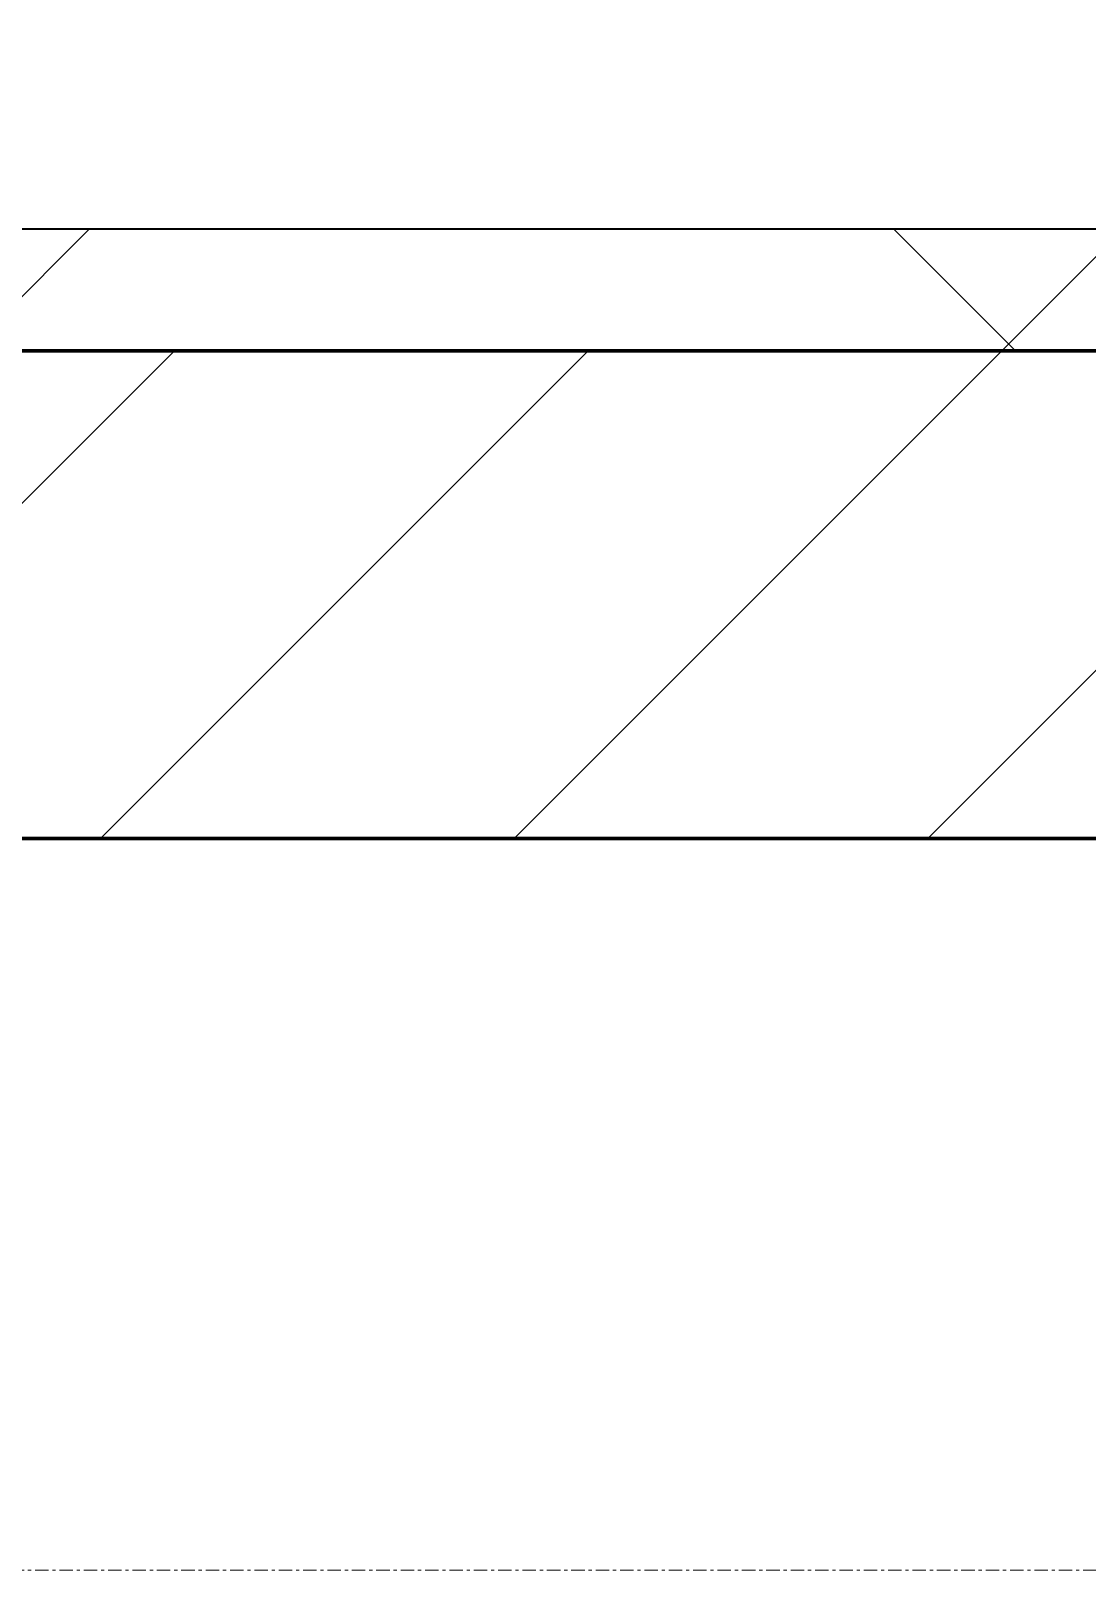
# Model space of a CAD drawing. Header units: millimetres. Extents: x -853432 to -773672, y -18171 to 22484.
# Drawn here: x -782320 to -781886, y -4321 to -3690 of the extents above; entities that cross this region are included whole.
import ezdxf
from ezdxf.xclip import XClip

# ---------------------------------------------------------------- set-up
doc = ezdxf.new("R2010")
doc.units = ezdxf.units.MM
doc.header["$XCLIPFRAME"] = 0
doc.linetypes.add('DPA_Grid _ Level 100', pattern=[10, 5.5, -1.6, 1.3, -1.6])
for name, color, linetype, lineweight in [('A-GLAZ-CURT', 2, 'Continuous', 9), ('A-WALL', 5, 'Continuous', 35), ('A-WALL-FNSH', 2, 'Continuous', 35), ('A-WALL-PATT', 1, 'Continuous', 35), ('S-GRID', 251, 'Continuous', 9)]:
    doc.layers.add(name, color=color, linetype=linetype, lineweight=lineweight)
doc.layers.add('A11_ALU.SOLID SHEET', color=2, linetype='Continuous')

# ---------------------------------------------------------------- blocks, each defined once
blk = doc.blocks.new('*U2464')
at = {"layer": 'S-GRID', "linetype": 'DPA_Grid _ Level 100'}
blk.add_line((57000, -7900), (-16649.52, -7900), dxfattribs=at)
blk = doc.blocks.new('PPLS-PP19_Custom Tile Pattern - Custom Tile Pattern-V174-4251-01 ENLARGED CONCOURSE LEVEL - REFLECTED CEILING PLAN - SHEET 2')
at = {"layer": 'A-GLAZ-CURT'}
for p, q in [((-300, 0), (300, 0)), ((300, 0), (-300, 0)), ((195.99, 0), (213.31, 0)), ((213.31, 0), (195.99, 0)), ((230.06, 0), (300, 0)), ((-300, -50), (300, -50)), ((300, -50), (-300, -50))]:
    blk.add_line(p, q, dxfattribs=at)
for points, knots in [([(168.37, 0), (167.68, 0), (162.47, 0), (147.02, 0), (109.77, 0), (76.86, 0), (57.82, 0), (46.51, 0), (41.18, 0), (36.02, 0), (35.54, 0), (35.54, 0)], [-543.375029, -543.375029, -543.375029, -543.375029, -530.793311, -458.593899, -401.860199, -357.622665, -341.267687, -334.000314, -326.15566, -319.318397, -317.489778, -317.489778, -317.489778, -317.489778]), ([(94.4, 0), (94.4, 0), (94.64, 0), (99.11, 0), (108.97, 0), (120.79, 0), (139.94, 0), (163.31, 0), (185.23, 0), (193.62, 0), (194.69, 0), (194.79, 0)], [-2348.345796, -2348.345796, -2348.345796, -2348.345796, -2310.419338, -2233.599744, -2052.234781, -1843.028543, -1530.39897, -1095.004608, -529.74427, -295.064701, -265.121568, -265.121568, -265.121568, -265.121568]), ([(128.58, 0), (128.8, 0), (130.16, 0), (139.26, 0), (152.67, 0), (161.24, 0), (162.19, 0), (162.75, 0)], [-633.326174, -633.326174, -633.326174, -633.326174, -627.736123, -618.981161, -602.094757, -592.980799, -581.414464, -581.414464, -581.414464, -581.414464]), ([(193.8, 0), (193.33, 0), (190.11, 0), (183.13, 0), (171, 0), (161.95, 0), (161.28, 0), (158.35, 0), (157.85, 0), (157.77, 0)], [-11665.349007, -11665.349007, -11665.349007, -11665.349007, -11565.880756, -11105.624034, -10839.086983, -10768.332124, -10666.779182, -10580.760289, -10550.278881, -10550.278881, -10550.278881, -10550.278881]), ([(300, 0), (286.53, 0), (254.22, 0), (207.11, 0), (177.41, 0), (159.34, 0), (158.33, 0), (158.3, 0)], [-285.253232, -285.253232, -285.253232, -285.253232, -244.693688, -187.987675, -143.776725, -129.632772, -123.352749, -123.352749, -123.352749, -123.352749]), ([(159.07, 0), (159.13, 0), (160.84, 0), (165.21, 0), (174.15, 0), (185.98, 0), (208.82, 0), (219.42, 0), (230.06, 0)], [-115.643202, -115.643202, -115.643202, -115.643202, -114.681583, -87.660824, -65.295536, -41.623857, -24.459831, 0, 0, 0, 0]), ([(162.75, 0), (165.4, 0), (170.91, 0), (172.61, 0), (172.61, 0)], [-111.264224, -111.264224, -111.264224, -111.264224, -56.742688, -19.085662, -19.085662, -19.085662, -19.085662]), ([(247.1, 0), (246.76, 0), (245.04, 0), (238.34, 0), (226.56, 0), (221.1, 0), (200.27, 0), (182.99, 0), (174.27, 0), (169.67, 0), (168.99, 0)], [-9649.085549, -9649.085549, -9649.085549, -9649.085549, -9581.591397, -9406.094246, -9221.510254, -9016.44624, -8717.832359, -8253.978395, -8152.463617, -8069.855175, -8069.855175, -8069.855175, -8069.855175]), ([(215.22, 0), (214.62, 0), (210.55, 0), (203.98, 0), (187.54, 0), (175.3, 0), (169.49, 0)], [-203.825446, -203.825446, -203.825446, -203.825446, -198.527383, -184.406837, -162.427601, -142.916156, -142.916156, -142.916156, -142.916156]), ([(171.51, 0), (176.48, 0), (193.23, 0), (201.73, 0), (208.81, 0), (213.9, 0), (241.96, 0), (266.73, 0), (281.71, 0), (291.71, 0), (296.52, 0), (297.86, 0), (298.09, 0)], [-7971.819559, -7971.819559, -7971.819559, -7971.819559, -7784.112253, -7606.717214, -7289.299508, -7042.621073, -6582.165592, -6068.460911, -5766.029927, -5566.724884, -5280.360606, -5199.253518, -5199.253518, -5199.253518, -5199.253518]), ([(172.07, 0), (177.66, 0), (187.87, 0), (201.08, 0), (207.47, 0), (213.96, 0), (215.11, 0)], [-255.364076, -255.364076, -255.364076, -255.364076, -237.955587, -223.92608, -215.862851, -208.75215, -208.75215, -208.75215, -208.75215]), ([(257.56, 0), (245.83, 0), (229.23, 0), (219.94, 0), (219.02, 0)], [-11785.691348, -11785.691348, -11785.691348, -11785.691348, -11162.864862, -10856.732305, -10856.732305, -10856.732305, -10856.732305]), ([(219.9, 0), (220.86, 0), (227.84, 0), (242.06, 0), (246.54, 0), (246.96, 0)], [-10670.940496, -10670.940496, -10670.940496, -10670.940496, -10511.382485, -9925.173265, -9834.877357, -9834.877357, -9834.877357, -9834.877357]), ([(300, 0), (288.22, 0), (274.05, 0), (260, 0), (257.83, 0)], [-12528.858583, -12528.858583, -12528.858583, -12528.858583, -11905.454923, -11790.433526, -11790.433526, -11790.433526, -11790.433526]), ([(284.76, 0), (284.76, 0), (285.09, 0), (287.47, 0), (293.59, 0), (297.76, 0), (300, 0)], [-4110.630118, -4110.630118, -4110.630118, -4110.630118, -4053.389046, -3959.664717, -3862.421465, -3746.95702, -3746.95702, -3746.95702, -3746.95702]), ([(297.38, 0), (295.84, 0), (291.62, 0), (285.38, 0), (284.87, 0)], [-4803.172655, -4803.172655, -4803.172655, -4803.172655, -4358.271401, -4143.037883, -4143.037883, -4143.037883, -4143.037883])]:
    blk.add_open_spline(points, degree=3, knots=knots, dxfattribs=at)
for points in [[(168.74, 0), (168.74, 0), (169.81, 0), (171.51, 0)], [(195.11, 0), (194.91, 0), (194.44, 0), (193.8, 0)]]:
    blk.add_open_spline(points, degree=3, dxfattribs=at)
blk = doc.blocks.new('PPLS-PP19_Custom Tile Pattern - Custom Tile Pattern-V175-4251-01 ENLARGED CONCOURSE LEVEL - REFLECTED CEILING PLAN - SHEET 2')
at = {"layer": 'A-GLAZ-CURT'}
for p, q in [((-300, 0), (300, 0)), ((300, 0), (-300, 0)), ((-293.07, 0), (-275.75, 0)), ((-275.75, 0), (-293.07, 0)), ((-222.32, 0), (-205, 0)), ((-205, 0), (-222.32, 0)), ((-300, -50), (300, -50)), ((300, -50), (-300, -50))]:
    blk.add_line(p, q, dxfattribs=at)
at = {"layer": 'A-GLAZ-CURT', "flags": 128}
for points in [[(-300, 0), (-291.56, 0), (-283.3, 0), (-275.2, 0), (-267.26, 0), (-259.45, 0), (-251.77, 0), (-244.2, 0), (-236.74, 0), (-229.36, 0), (-222.06, 0), (-214.83, 0), (-207.71, 0), (-200.76, 0), (-194.02, 0), (-187.54, 0), (-181.38, 0), (-175.58, 0), (-170.25, 0), (-165.64, 0), (-162.01, 0), (-159.53, 0), (-157.46, 0), (-154.52, 0), (-149.42, 0), (-141.84, 0), (-132.81, 0), (-126.08, 0)], [(-125.17, 0), (-128.55, 0), (-134.16, 0), (-140.03, 0), (-145.5, 0), (-150.63, 0), (-155.53, 0), (-160.27, 0), (-164.95, 0), (-169.65, 0), (-174.47, 0), (-179.49, 0), (-184.81, 0), (-190.44, 0), (-196.37, 0), (-202.58, 0), (-209.04, 0), (-215.73, 0), (-222.63, 0), (-229.72, 0), (-236.97, 0), (-244.39, 0), (-251.96, 0), (-259.67, 0), (-267.51, 0), (-275.48, 0), (-283.55, 0), (-291.73, 0), (-300, 0)]]:
    blk.add_lwpolyline(points, dxfattribs=at)
at = {"layer": 'A-GLAZ-CURT'}
for points, knots in [([(-300, 0), (-284.65, 0), (-236.57, 0), (-174.61, 0), (-129.95, 0), (-110.8, 0), (-99.5, 0), (-91.46, 0)], [-5323.127839, -5323.127839, -5323.127839, -5323.127839, -4502.809032, -2700.551212, -1002.059161, -460.363443, 0, 0, 0, 0]), ([(-204.28, 0), (-207.54, 0), (-231.53, 0), (-262.56, 0), (-294.48, 0), (-300, 0)], [-15355.60148, -15355.60148, -15355.60148, -15355.60148, -15131.813646, -13729.592194, -13439.944408, -13439.944408, -13439.944408, -13439.944408]), ([(-137.88, 0), (-140.56, 0), (-147.66, 0), (-147.69, 0), (-158.72, 0), (-174.02, 0), (-185.59, 0), (-209.77, 0), (-232.01, 0), (-255.22, 0), (-262.59, 0), (-264.9, 0), (-265.4, 0)], [-3187.727384, -3187.727384, -3187.727384, -3187.727384, -2919.378265, -2477.344047, -2237.412286, -2029.680487, -1755.085331, -1400.429864, -858.079193, -543.655514, -208.940337, 0, 0, 0, 0]), ([(-258.6, 0), (-257.91, 0), (-254.26, 0), (-241.25, 0), (-225.99, 0), (-213.43, 0), (-207.06, 0), (-204.3, 0)], [-5722.54675, -5722.54675, -5722.54675, -5722.54675, -5657.471696, -5413.335975, -5017.494783, -4832.723979, -4685.575192, -4685.575192, -4685.575192, -4685.575192]), ([(-135.82, 0), (-137.15, 0), (-139.92, 0), (-149.31, 0), (-162.01, 0), (-177.91, 0), (-199.46, 0), (-216.65, 0), (-231.26, 0), (-233.46, 0), (-234, 0)], [-2617.829187, -2617.829187, -2617.829187, -2617.829187, -2418.507304, -2308.929706, -2113.765672, -1763.376603, -1422.553702, -978.033455, -846.069444, -682.911962, -682.911962, -682.911962, -682.911962]), ([(-233.49, 0), (-233.44, 0), (-232.38, 0), (-230.74, 0), (-225.3, 0), (-223.63, 0)], [-455.274641, -455.274641, -455.274641, -455.274641, -440.605512, -119.536984, 0, 0, 0, 0]), ([(-223.63, 0), (-219.39, 0), (-206.17, 0), (-188.58, 0), (-169.02, 0), (-152.21, 0), (-140.61, 0), (-135.7, 0)], [-5463.295695, -5463.295695, -5463.295695, -5463.295695, -5161.076232, -4739.070012, -4465.409639, -4149.119819, -3844.541415, -3844.541415, -3844.541415, -3844.541415]), ([(-204.28, 0), (-203.92, 0), (-197.65, 0), (-185.8, 0), (-171.77, 0), (-158.7, 0), (-157.22, 0)], [-4685.331511, -4685.331511, -4685.331511, -4685.331511, -4666.091899, -4349.945572, -4000.813434, -3840.635403, -3840.635403, -3840.635403, -3840.635403]), ([(-152.35, 0), (-151.03, 0), (-147.71, 0), (-143.57, 0), (-138.62, 0)], [-3494.978217, -3494.978217, -3494.978217, -3494.978217, -3371.022232, -3227.460399, -3227.460399, -3227.460399, -3227.460399]), ([(-118.78, 0), (-121.86, 0), (-126.28, 0), (-136.96, 0), (-147.46, 0), (-150.03, 0), (-150.57, 0)], [-5938.474035, -5938.474035, -5938.474035, -5938.474035, -5700.061948, -5508.838257, -5298.784692, -5196.16478, -5196.16478, -5196.16478, -5196.16478]), ([(-150.34, 0), (-150.07, 0), (-147.75, 0), (-142.6, 0), (-127.26, 0), (-107.3, 0), (-90.42, 0), (-75.26, 0), (-68.41, 0), (-65.12, 0), (-63.63, 0)], [-4948.728362, -4948.728362, -4948.728362, -4948.728362, -4883.323924, -4440.880425, -4054.690705, -3793.097032, -3402.597032, -3144.956779, -3050.982048, -2969.237017, -2969.237017, -2969.237017, -2969.237017]), ([(-136.06, 0), (-137.31, 0), (-142.24, 0), (-147.74, 0), (-149.07, 0)], [-6509.710453, -6509.710453, -6509.710453, -6509.710453, -6449.282163, -6277.220794, -6277.220794, -6277.220794, -6277.220794]), ([(-148.23, 0), (-146.94, 0), (-140.36, 0), (-138.13, 0), (-136.37, 0)], [-6162.058746, -6162.058746, -6162.058746, -6162.058746, -6017.569127, -5579.751817, -5579.751817, -5579.751817, -5579.751817]), ([(-136.36, 0), (-136.86, 0), (-141.75, 0), (-146.11, 0), (-146.95, 0)], [-770.627825, -770.627825, -770.627825, -770.627825, -741.901385, -489.130243, -489.130243, -489.130243, -489.130243]), ([(-146.69, 0), (-146.59, 0), (-145.49, 0), (-140.75, 0), (-136.77, 0), (-135.32, 0)], [-420.34245, -420.34245, -420.34245, -420.34245, -406.956646, -290.263673, -216.863493, -216.863493, -216.863493, -216.863493]), ([(-86.16, 0), (-91.37, 0), (-104.13, 0), (-121.71, 0), (-132.59, 0), (-135.36, 0)], [-1681.3698, -1681.3698, -1681.3698, -1681.3698, -1374.161226, -945.742622, -789.521164, -789.521164, -789.521164, -789.521164]), ([(-72.93, 0), (-75.51, 0), (-91.45, 0), (-114.4, 0), (-135.18, 0), (-135.34, 0)], [-19442.345229, -19442.345229, -19442.345229, -19442.345229, -18935.241197, -17136.203329, -17121.870245, -17121.870245, -17121.870245, -17121.870245]), ([(-135.32, 0), (-132.29, 0), (-127.3, 0), (-124.19, 0), (-123.43, 0), (-123.28, 0)], [-3836.589097, -3836.589097, -3836.589097, -3836.589097, -3647.167523, -3488.92562, -3439.852845, -3439.852845, -3439.852845, -3439.852845]), ([(-66.39, 0), (-70.83, 0), (-84.16, 0), (-109.48, 0), (-125.45, 0), (-135.31, 0)], [-7777.566823, -7777.566823, -7777.566823, -7777.566823, -7508.296369, -7004.680444, -6521.914751, -6521.914751, -6521.914751, -6521.914751]), ([(-134.77, 0), (-134.18, 0), (-132.42, 0), (-128.78, 0), (-126.5, 0)], [-5463.506987, -5463.506987, -5463.506987, -5463.506987, -5364.112219, -5231.017328, -5231.017328, -5231.017328, -5231.017328]), ([(-127.41, 0), (-131.63, 0), (-133.16, 0), (-134.09, 0), (-134.15, 0)], [-8540.990293, -8540.990293, -8540.990293, -8540.990293, -8266.114998, -8246.473386, -8246.473386, -8246.473386, -8246.473386]), ([(-134.15, 0), (-133.32, 0), (-130.31, 0), (-117.33, 0), (-92.04, 0), (-77.29, 0), (-69.74, 0), (-67.52, 0)], [-7657.439573, -7657.439573, -7657.439573, -7657.439573, -7293.749979, -6839.55839, -6236.997189, -5713.340575, -5448.562773, -5448.562773, -5448.562773, -5448.562773]), ([(-120.13, 0), (-120.14, 0), (-120.24, 0), (-121.3, 0), (-129.25, 0), (-133.82, 0)], [-2933.992132, -2933.992132, -2933.992132, -2933.992132, -2920.575025, -2840.280255, -2731.647847, -2731.647847, -2731.647847, -2731.647847]), ([(-113.43, 0), (-113.44, 0), (-113.96, 0), (-119.73, 0), (-125.43, 0), (-127.03, 0), (-127.41, 0)], [-328.499627, -328.499627, -328.499627, -328.499627, -282.672656, -98.539552, -24.539552, 0, 0, 0, 0]), ([(-126.5, 0), (-122.44, 0), (-108.71, 0), (-88.51, 0), (-72.74, 0), (-66.59, 0)], [-5231.017328, -5231.017328, -5231.017328, -5231.017328, -4994.692869, -4542.524482, -4110.085044, -4110.085044, -4110.085044, -4110.085044]), ([(-125.15, 0), (-124.93, 0), (-121.96, 0), (-113.01, 0), (-98.9, 0), (-85.29, 0), (-71.67, 0), (-65.93, 0), (-65.07, 0)], [-3362.7396, -3362.7396, -3362.7396, -3362.7396, -3342.215224, -3074.362186, -2902.289527, -2605.247022, -2322.099534, -2241.8264, -2241.8264, -2241.8264, -2241.8264]), ([(-122.08, 0), (-122.01, 0), (-121.69, 0), (-121.2, 0), (-120.88, 0)], [-3136.336417, -3136.336417, -3136.336417, -3136.336417, -3110.304437, -3035.164275, -3035.164275, -3035.164275, -3035.164275]), ([(-36.33, 0), (-36.43, 0), (-37.27, 0), (-45.02, 0), (-46.13, 0), (-60.59, 0), (-81.23, 0), (-99.51, 0), (-114.02, 0), (-117.28, 0), (-118.78, 0)], [-1855.773136, -1855.773136, -1855.773136, -1855.773136, -1810.870157, -1672.078046, -1405.135169, -1060.00838, -740.068933, -229.489605, -116.330425, 0, 0, 0, 0]), ([(-117.74, 0), (-117.19, 0), (-114.78, 0), (-113.43, 0), (-113.43, 0)], [-821.249067, -821.249067, -821.249067, -821.249067, -394.672656, -330.879064, -330.879064, -330.879064, -330.879064]), ([(-36.62, 0), (-36.62, 0), (-40.35, 0), (-44.32, 0), (-58.97, 0), (-85.2, 0), (-107.61, 0), (-116.56, 0), (-117.56, 0)], [-4069.478503, -4069.478503, -4069.478503, -4069.478503, -3858.647035, -3538.256648, -2842.901703, -2193.204658, -1433.981041, -985.49888, -985.49888, -985.49888, -985.49888]), ([(-115.82, 0), (-114.96, 0), (-110.41, 0), (-96.78, 0), (-71.33, 0), (-42.53, 0), (-12.78, 0), (4.23, 0), (9.64, 0), (10.14, 0), (10.18, 0)], [-5724.064692, -5724.064692, -5724.064692, -5724.064692, -5430.283136, -5103.229623, -4799.173296, -4065.652676, -3589.737505, -3285.047089, -3066.359526, -3044.715262, -3044.715262, -3044.715262, -3044.715262]), ([(9.32, 0), (9.08, 0), (7.65, 0), (2.57, 0), (-12.23, 0), (-25.64, 0), (-40, 0), (-56.24, 0), (-75.59, 0), (-94, 0), (-112.01, 0), (-114.94, 0), (-115.63, 0)], [-2922.926651, -2922.926651, -2922.926651, -2922.926651, -2882.788014, -2720.818881, -2518.50168, -2125.455881, -1792.521578, -1466.981642, -1208.454564, -789.402658, -501.969187, -243.577221, -243.577221, -243.577221, -243.577221]), ([(-91.46, 0), (-90.09, 0), (-84.7, 0), (-77.43, 0), (-72.73, 0), (-72.64, 0), (-72.64, 0)], [-19832.387487, -19832.387487, -19832.387487, -19832.387487, -19753.885894, -19541.04734, -19478.625389, -19471.062469, -19471.062469, -19471.062469, -19471.062469]), ([(-66.28, 0), (-67.28, 0), (-74.04, 0), (-80.63, 0), (-86.16, 0)], [-2079.145699, -2079.145699, -2079.145699, -2079.145699, -2007.031671, -1681.3698, -1681.3698, -1681.3698, -1681.3698]), ([(-66.51, 0), (-66.69, 0), (-72.87, 0), (-77.83, 0), (-82.66, 0), (-83.28, 0), (-83.28, 0)], [-2017.226647, -2017.226647, -2017.226647, -2017.226647, -2006.592567, -1646.621388, -1424.436217, -1393.971743, -1393.971743, -1393.971743, -1393.971743]), ([(-83.28, 0), (-83.28, 0), (-82.91, 0), (-76.14, 0), (-70.89, 0), (-67.35, 0)], [-1393.4169, -1393.4169, -1393.4169, -1393.4169, -1353.722004, -1274.333717, -1073.56893, -1073.56893, -1073.56893, -1073.56893]), ([(-66.39, 0), (-66.39, 0), (-63.63, 0), (-53.63, 0), (-34.42, 0), (-29.82, 0), (-29.19, 0)], [-2493.31794, -2493.31794, -2493.31794, -2493.31794, -2315.303971, -1809.437387, -963.711516, -666.19313, -666.19313, -666.19313, -666.19313]), ([(2.55, 0), (-2.07, 0), (-21.14, 0), (-47.42, 0), (-65.77, 0), (-66.37, 0), (-66.38, 0)], [-3989.751728, -3989.751728, -3989.751728, -3989.751728, -3745.412743, -2981.410125, -2542.574734, -2498.224237, -2498.224237, -2498.224237, -2498.224237]), ([(-66.38, 0), (-65.01, 0), (-59.47, 0), (-54.4, 0), (-48.53, 0), (-30.79, 0), (-18.03, 0), (8.61, 0), (15.02, 0), (22.91, 0), (31, 0), (39.04, 0), (51.19, 0), (58.74, 0), (61.34, 0), (61.45, 0)], [-4105.254567, -4105.254567, -4105.254567, -4105.254567, -4008.285538, -3689.699207, -3546.54457, -3315.260113, -2864.387349, -2439.246196, -2084.094819, -1956.422387, -1818.904206, -1645.594513, -1443.202566, -1228.752106, -1120.932285, -1120.932285, -1120.932285, -1120.932285]), ([(-66.37, 0), (-59.36, 0), (-47.92, 0), (-36.49, 0), (-33.57, 0), (-29.94, 0), (-28.57, 0)], [-1054.846295, -1054.846295, -1054.846295, -1054.846295, -651.549973, -296.515819, -83.513472, 0, 0, 0, 0]), ([(-66.32, 0), (-64.27, 0), (-61.68, 0), (-60.36, 0), (-59.97, 0)], [-5399.519906, -5399.519906, -5399.519906, -5399.519906, -5140.470607, -5006.787413, -5006.787413, -5006.787413, -5006.787413]), ([(-26.75, 0), (-27.82, 0), (-36.18, 0), (-49.53, 0), (-61.17, 0), (-65.85, 0)], [-8718.362214, -8718.362214, -8718.362214, -8718.362214, -8532.293389, -8073.216054, -7788.403577, -7788.403577, -7788.403577, -7788.403577]), ([(-29.03, 0), (-33.97, 0), (-43.74, 0), (-55.8, 0), (-63.26, 0), (-65.46, 0)], [-2680.714891, -2680.714891, -2680.714891, -2680.714891, -2413.671296, -2161.752162, -2037.343317, -2037.343317, -2037.343317, -2037.343317]), ([(-63.63, 0), (-61.49, 0), (-57.39, 0), (-54.49, 0), (-45.2, 0), (-40.79, 0), (-40.46, 0), (-40.44, 0)], [-2969.237017, -2969.237017, -2969.237017, -2969.237017, -2851.217951, -2734.127174, -2474.780881, -2410.990208, -2350.645972, -2350.645972, -2350.645972, -2350.645972]), ([(-58.83, 0), (-58.37, 0), (-57.29, 0), (-54.23, 0), (-46.33, 0), (-42.62, 0), (-41.76, 0)], [-4859.52896, -4859.52896, -4859.52896, -4859.52896, -4680.891996, -4469.85053, -4321.566175, -4270.495146, -4270.495146, -4270.495146, -4270.495146]), ([(-51.83, 0), (-51.83, 0), (-51.78, 0), (-47.4, 0), (-46.01, 0), (-40.22, 0), (-36.78, 0)], [-632.814994, -632.814994, -632.814994, -632.814994, -627.965721, -508.377888, -260.442412, 0, 0, 0, 0]), ([(70.96, 0), (70.71, 0), (65.32, 0), (53.52, 0), (37, 0), (24.07, 0), (12.82, 0), (-2.9, 0), (-20.62, 0), (-32.81, 0), (-44.85, 0), (-51.43, 0), (-51.79, 0)], [-2966.590051, -2966.590051, -2966.590051, -2966.590051, -2950.589685, -2634.532728, -2313.748533, -2106.613311, -1925.670641, -1617.263037, -1290.787923, -1039.307308, -819.71621, -644.910881, -644.910881, -644.910881, -644.910881]), ([(-41.76, 0), (-39.9, 0), (-37.72, 0), (-36.92, 0), (-36.77, 0)], [-4270.495146, -4270.495146, -4270.495146, -4270.495146, -4161.040818, -4106.245333, -4106.245333, -4106.245333, -4106.245333]), ([(-36.78, 0), (-32.43, 0), (-19.22, 0), (8.83, 0), (43.36, 0), (70.92, 0), (82.12, 0), (83.66, 0)], [-6191.144455, -6191.144455, -6191.144455, -6191.144455, -5862.463379, -5340.621928, -4573.028122, -4094.177415, -3869.465285, -3869.465285, -3869.465285, -3869.465285]), ([(-36.29, 0), (-36.29, 0), (-34.66, 0), (-28.88, 0), (-26.95, 0), (-26.54, 0)], [-9150.272121, -9150.272121, -9150.272121, -9150.272121, -9057.163041, -8919.836787, -8834.607043, -8834.607043, -8834.607043, -8834.607043]), ([(2.55, 0), (-4.92, 0), (-16.8, 0), (-34.76, 0), (-36.04, 0)], [-9875.715955, -9875.715955, -9875.715955, -9875.715955, -9424.652049, -9182.880979, -9182.880979, -9182.880979, -9182.880979]), ([(-33.34, 0), (-33.34, 0), (-32.93, 0), (-31.16, 0), (-30.52, 0)], [-2415.024266, -2415.024266, -2415.024266, -2415.024266, -2357.633367, -2323.618664, -2323.618664, -2323.618664, -2323.618664]), ([(70.61, 0), (66.16, 0), (55.8, 0), (39.61, 0), (24.74, 0), (2.64, 0), (-17.84, 0), (-30.57, 0), (-31.82, 0), (-32, 0)], [-4647.237329, -4647.237329, -4647.237329, -4647.237329, -4326.416877, -4098.545751, -3766.694881, -3333.063701, -2994.501669, -2698.150104, -2614.070998, -2614.070998, -2614.070998, -2614.070998]), ([(-30.76, 0), (-30.73, 0), (-29.99, 0), (-23.47, 0), (-15.75, 0), (-15.19, 0)], [-54176.191683, -54176.191683, -54176.191683, -54176.191683, -54157.274271, -53749.15266, -53717.791567, -53717.791567, -53717.791567, -53717.791567]), ([(-30.52, 0), (-27.11, 0), (-18.23, 0), (-6, 0), (1.54, 0)], [-2323.618664, -2323.618664, -2323.618664, -2323.618664, -2142.497158, -1742.713998, -1742.713998, -1742.713998, -1742.713998]), ([(-13, 0), (-14.35, 0), (-17.68, 0), (-25.97, 0), (-29.52, 0), (-30.21, 0)], [-55207.591944, -55207.591944, -55207.591944, -55207.591944, -54789.006179, -54461.685999, -54290.791712, -54290.791712, -54290.791712, -54290.791712]), ([(8.33, 0), (8.19, 0), (7.18, 0), (0.32, 0), (-13.89, 0), (-24.92, 0), (-29.03, 0)], [-3574.286521, -3574.286521, -3574.286521, -3574.286521, -3526.962355, -3285.499107, -2903.012179, -2680.714891, -2680.714891, -2680.714891, -2680.714891]), ([(-28.98, 0), (-28.66, 0), (-27.39, 0), (-24.45, 0), (-22.56, 0)], [-166.548282, -166.548282, -166.548282, -166.548282, -102.06493, 0, 0, 0, 0]), ([(-28.57, 0), (-26.93, 0), (-20.29, 0), (-11.45, 0), (2.08, 0), (13.15, 0), (21.24, 0), (24.62, 0), (24.72, 0), (24.72, 0)], [-5361.429781, -5361.429781, -5361.429781, -5361.429781, -5261.36855, -5050.479954, -4785.90057, -4596.498881, -4445.288762, -4384.376941, -4376.041937, -4376.041937, -4376.041937, -4376.041937]), ([(-22.56, 0), (-20.27, 0), (-17.03, 0), (-11.36, 0), (-7.66, 0), (-6.6, 0), (-6.44, 0)], [-56468.192263, -56468.192263, -56468.192263, -56468.192263, -56344.022017, -56303.229861, -56166.290093, -56124.392176, -56124.392176, -56124.392176, -56124.392176]), ([(-6.54, 0), (-6.73, 0), (-7.2, 0), (-7.6, 0), (-7.79, 0)], [-56009.792147, -56009.792147, -56009.792147, -56009.792147, -55949.290093, -55895.192118, -55895.192118, -55895.192118, -55895.192118])]:
    blk.add_open_spline(points, degree=3, knots=knots, dxfattribs=at)
for points in [[(-135.39, 0), (-155.39, 0), (-178.03, 0), (-203.34, 0)], [(-133.82, 0), (-134.29, 0), (-134.76, 0), (-135.29, 0)], [(-134.93, 0), (-130.82, 0), (-127.43, 0), (-125.15, 0)], [(-63.96, 0), (-64.03, 0), (-64.58, 0), (-65.4, 0)], [(-39.84, 0), (-39.08, 0), (-38.11, 0), (-37.36, 0)], [(-15.19, 0), (-13.29, 0), (-5.76, 0), (2.54, 0)]]:
    blk.add_open_spline(points, degree=3, dxfattribs=at)
blk = doc.blocks.new('*U634')
at = {"layer": 'A-GLAZ-CURT'}
for name, p in [('PPLS-PP19_Custom Tile Pattern - Custom Tile Pattern-V174-4251-01 ENLARGED CONCOURSE LEVEL - REFLECTED CEILING PLAN - SHEET 2', (53402.37, -7350)), ('PPLS-PP19_Custom Tile Pattern - Custom Tile Pattern-V175-4251-01 ENLARGED CONCOURSE LEVEL - REFLECTED CEILING PLAN - SHEET 2', (54002.37, -7350))]:
    blk.add_blockref(name, p, dxfattribs=at)
blk = doc.blocks.new('*U1213')
blk.add_lwpolyline([(22690, -750), (19166.45, -750), (19116.45, -700), (18966.44, -550), (-101025.39, -550), (-101025.39, -6704.96), (-96300, -6704.96), (-96300, -7350), (-94497.63, -7350), (17250, -7350), (17250, -6849.96), (18300, -6849.96), (22690, -6849.96)], close=True)

msp = doc.modelspace()

# ---------------------------------------------------------------- block references
at = {"layer": 'A11_ALU.SOLID SHEET'}
ref = msp.add_blockref('*U1213', (-744682.37, 3579.02), dxfattribs=at)
XClip(ref).set_block_clipping_path([(-104690.1238047112, -9620.0029952966), (-34092.6543255156, 14392.9971737705)])

# ---------------------------------------------------------------- next in the draw order: hatches: boundary and pattern name
at = {"layer": 'A-WALL-PATT', "lineweight": 9}
h = msp.add_hatch(dxfattribs=at)
h.set_pattern_fill('FP_4', color=256, style=0, pattern_type=2)
h.set_pattern_definition([(45, (0, 0), (-212.13203, 212.13203), []), (135, (0, 0), (-212.13203, -212.13203), [])])
h.paths.add_polyline_path([(-779464.45, -3820.98), (-778775.03, -3820.98), (-778775.03, -3770.98), (-827933.88, -3770.98), (-828045.79, -3820.98), (-779602.34, -3820.98)])
h.paths.add_polyline_path([(-828965.42, -3820.98), (-828156.1, -3820.98), (-828044.19, -3770.98), (-841032.37, -3770.98), (-841032.37, -3820.98), (-829103.3, -3820.98)])
h = msp.add_hatch(dxfattribs=at)
h.set_pattern_fill('FP_2', color=256, style=0, pattern_type=2)
h.set_pattern_definition([(45, (0, 0), (-84.852814, 84.852814), [])])
h.paths.add_polyline_path([(-779326.57, -4020.98), (-778775.03, -4020.98), (-778775.03, -3820.98), (-828045.79, -3820.98), (-828336.65, -3950.93), (-828355, -3909.85), (-828156.1, -3820.98), (-841232.37, -3820.98), (-841232.37, -4020.98), (-779878.11, -4020.98)])
h.paths.add_polyline_path([(-828280, -3860.98), (-828285, -3859.64), (-828288.66, -3855.98), (-828289.66, -3848.39), (-828287.07, -3844.76), (-828282.59, -3841.32), (-828280, -3840.98), (-828272.93, -3843.91), (-828270.34, -3848.39), (-828270.34, -3851.81), (-828272.93, -3858.05), (-828279.18, -3860.64)])

# ---------------------------------------------------------------- next in the draw order: linework, layer by layer
at = {"layer": 'A-WALL', "color": 7, "lineweight": 70}
for p, q in [((-783980, -3820.98), (-781580, -3820.98)), ((-781580, -3820.98), (-783980, -3820.98)), ((-781580, -4020.98), (-783980, -4020.98))]:
    msp.add_line(p, q, dxfattribs=at)
at = {"layer": 'A-WALL-FNSH', "color": 250}
msp.add_line((-783980, -3770.98), (-781580, -3770.98), dxfattribs=at)

# ---------------------------------------------------------------- next in the draw order: block references
for name in ['*U2464', '*U634']:
    msp.add_blockref(name, (-835882.37, 3579.02))

doc.saveas('drawing.dxf')
